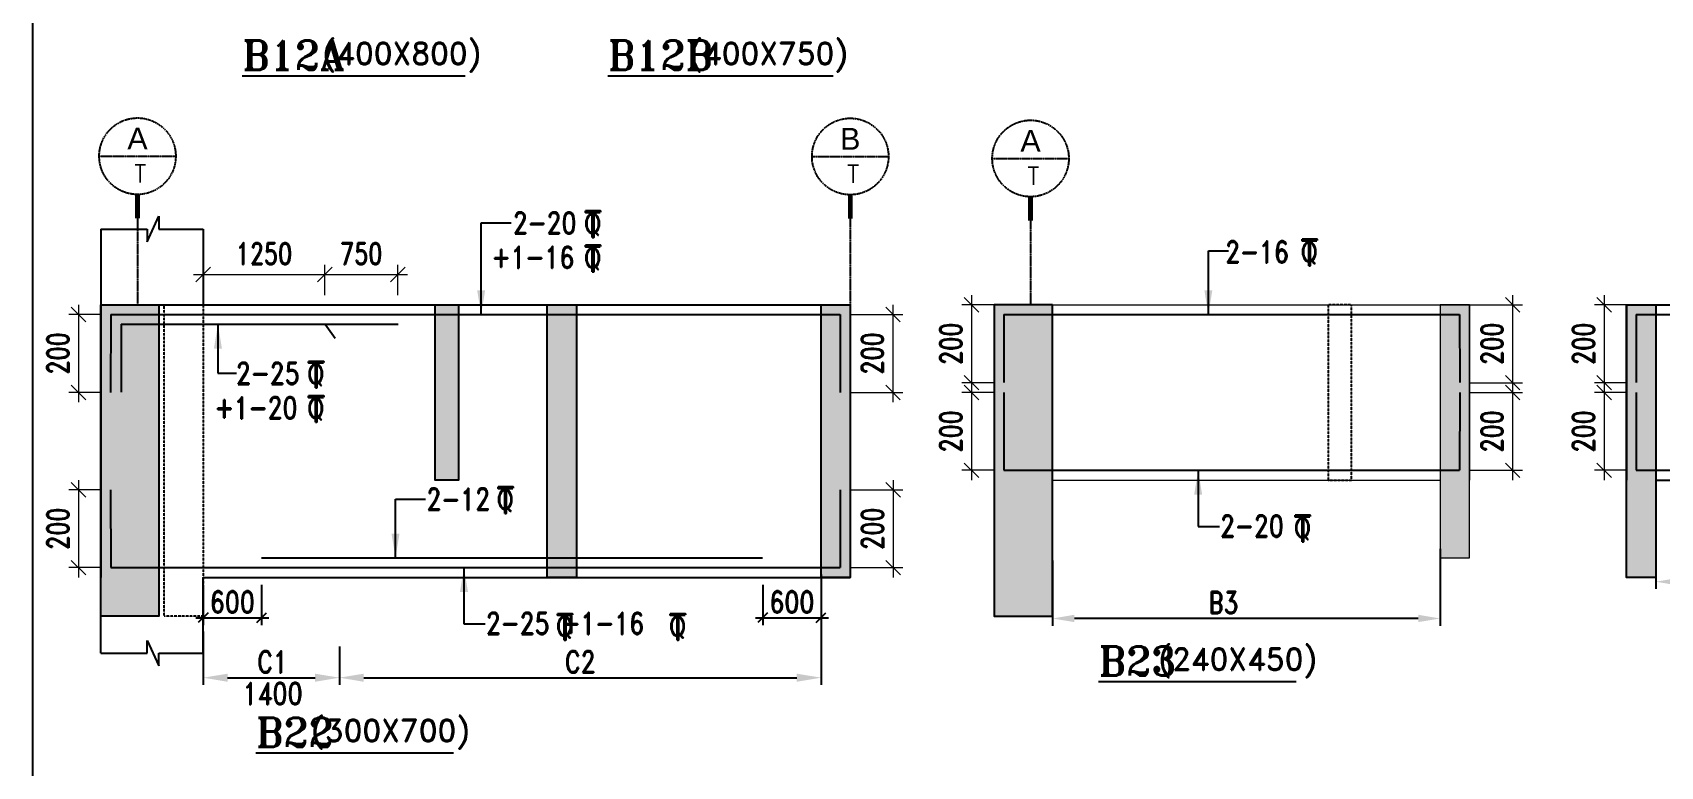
# Model space of a CAD drawing. Header units: millimetres. Extents: x 2061841 to 105821645, y -77612 to 48520811.
# Drawn here: x 2540503 to 2557233, y 21653 to 29191 of the extents above; entities that cross this region are included whole.
import ezdxf
from ezdxf.enums import TextEntityAlignment as Align

# ---------------------------------------------------------------- set-up
doc = ezdxf.new("R2010")
doc.units = ezdxf.units.MM
doc.header["$LTSCALE"] = 10
doc.header["$MEASUREMENT"] = 0
for name, pattern in [('$0$HIDDEN', [0.375, 0.25, -0.125]), ('BASEMENT COLUMN SETTING OUT-PART 2_R4$0$CENTER', [2, 1.25, -0.25, 0.25, -0.25]), ('CENTER', [2, 1.25, -0.25, 0.25, -0.25])]:
    doc.linetypes.add(name, pattern=pattern)
for name, color, linetype in [('A-Grid-Tower', 8, 'CENTER'), ('BASEMENT COLUMN SETTING OUT-PART 2_R4$0$A-GRID-MAIN', 2, 'BASEMENT COLUMN SETTING OUT-PART 2_R4$0$CENTER'), ('BEAM', 4, 'Continuous'), ('BEAM HATCH', 252, 'Continuous'), ('BEAM STIRRUPS', 3, 'Continuous'), ('BORDER', 5, 'Continuous'), ('LEADER', 3, 'Continuous'), ('REIN', 1, 'Continuous'), ('SHEET', 7, 'Continuous'), ('VIN_BEAM', 4, 'Continuous')]:
    doc.layers.add(name, color=color, linetype=linetype)
doc.layers.add('TEXT', color=2, linetype='Continuous', lineweight=25)
doc.layers.add('VIN_SLAB DIMENSION', color=3, linetype='Continuous', lineweight=13)
doc.styles.add('200', font='romand.shx', dxfattribs={"width": 0.8, "height": 225})
doc.styles.add('BASEMENT COLUMN SETTING OUT-PART 2_R4$0$MAS-TXTL', font='arial.ttf', dxfattribs={"height": 200})
doc.styles.add('BASEMENT COLUMN SETTING OUT-PART 2_R4$0$MAS-TXTS', font='romans.shx', dxfattribs={"width": 0.8, "height": 180})
doc.styles.add('PK', font='romand.shx', dxfattribs={"width": 0.7, "height": 225})
doc.styles.add('PRP 100', font='romand.shx', dxfattribs={"width": 0.75})
doc.styles.add('RD', font='romand.shx', dxfattribs={"width": 0.9, "height": 225})
doc.styles.add('ROMAND', font='romand', dxfattribs={"height": 200})
doc.styles.add('RT', font='romant.shx', dxfattribs={"height": 250})
doc.dimstyles.new('dim', dxfattribs={"dimtxt": 225, "dimasz": 150, "dimexe": 100, "dimexo": 100, "dimgap": 100, "dimtad": 1, "dimdec": 0, "dimlfac": -1, "dimrnd": 5, "dimdsep": 46, "dimtxsty": 'PRP 100', "dimblk": 'OBLIQUE', "dimcen": 1.5, "dimdle": 100, "dimclrd": 3, "dimclre": 3, "dimclrt": 2, "dimadec": 0, "dimazin": 0, "dimtfac": 1, "dimtdec": 0, "dimtix": 1, "dimtmove": 0, "dimatfit": 3, "dimldrblk": 'OBLIQUE', "dimfxl": 200, "dimlwd": -1, "dimlwe": -1, "dimarcsym": 0})
doc.dimstyles.new('GR', dxfattribs={"dimtxt": 225, "dimasz": 100, "dimexe": 50, "dimexo": 50, "dimgap": 40, "dimtad": 1, "dimdec": 0, "dimzin": 0, "dimdsep": 46, "dimtxsty": 'RD', "dimblk1": 'OBLIQUE', "dimblk2": 'OBLIQUE', "dimsah": 1, "dimcen": 0, "dimdle": 100, "dimclrd": 3, "dimclre": 3, "dimclrt": 2, "dimadec": 0, "dimazin": 0, "dimtfac": 1, "dimtdec": 0, "dimtix": 1, "dimtmove": 0, "dimatfit": 3, "dimfxl": 1, "dimtolj": 1, "dimtzin": 0, "dimarcsym": 0})
doc.dimstyles.new('GR2', dxfattribs={"dimtxt": 225, "dimasz": 100, "dimexe": 75, "dimexo": 75, "dimgap": 50, "dimtad": 1, "dimdec": 0, "dimdsep": 46, "dimtxsty": '200', "dimblk1": 'OBLIQUE', "dimblk2": 'OBLIQUE', "dimsah": 1, "dimcen": 50, "dimdle": 75, "dimclrd": 3, "dimclre": 3, "dimclrt": 2, "dimadec": 0, "dimazin": 0, "dimtfac": 1, "dimtdec": 0, "dimtix": 1, "dimtmove": 0, "dimatfit": 3, "dimldrblk": 'OBLIQUE', "dimfxl": 1, "dimtolj": 1, "dimtzin": 0, "dimarcsym": 0})

# ---------------------------------------------------------------- blocks, each defined once
blk = doc.blocks.new('_Oblique')
at = {"color": 0, "linetype": 'ByBlock', "lineweight": -2}
blk.add_line((-0.5, -0.5), (0.5, 0.5), dxfattribs=at)
blk = doc.blocks.new('*D2446')
at = {"layer": 'Defpoints', "color": 0, "transparency": 16777216}
for p in [(2543507, 26707), (2542257, 26395), (2543507, 26395)]:
    blk.add_point(p, dxfattribs=at)
at = {"layer": 'VIN_SLAB DIMENSION', "color": 3, "transparency": 16777216}
for p, q in [((2542257, 26495), (2542257, 26807)), ((2543507, 26495), (2543507, 26807)), ((2542157, 26707), (2543607, 26707))]:
    blk.add_line(p, q, dxfattribs=at)
at = {"layer": 'VIN_SLAB DIMENSION', "color": 3, "transparency": 16777216, "xscale": 150, "yscale": 150, "zscale": 150, "rotation": 180}
blk.add_blockref('_Oblique', (2542257, 26707), dxfattribs=at)
at = {"layer": 'VIN_SLAB DIMENSION', "color": 3, "transparency": 16777216, "xscale": 150, "yscale": 150, "zscale": 150}
blk.add_blockref('_Oblique', (2543507, 26707), dxfattribs=at)
at = {"layer": 'VIN_SLAB DIMENSION', "color": 2, "transparency": 16777216, "insert": (2542882, 26920), "char_height": 225, "attachment_point": 5, "style": 'PRP 100'}
blk.add_mtext('1250', dxfattribs=at)
blk = doc.blocks.new('OBLIQUE')
blk = doc.blocks.new('A$C33BE299A')
at = {"layer": 'SHEET', "color": 4, "style": 'ROMAND'}
for s, height, p in [('T', 170, (-16, 0)), ('Q', 125, (-14, 27))]:
    blk.add_text(s, height=height, dxfattribs=at).set_placement(p)
blk = doc.blocks.new('*D2447')
at = {"layer": 'BEAM STIRRUPS', "color": 3, "lineweight": -2, "ltscale": 0.25, "transparency": 16777216}
for p, q in [((2550985, 23768), (2550985, 23098)), ((2554969, 23889), (2554969, 23098)), ((2554744, 23173), (2551210, 23173))]:
    blk.add_line(p, q, dxfattribs=at)
at = {"layer": 'BEAM STIRRUPS', "color": 3, "linetype": 'Continuous', "ltscale": 0.25, "transparency": 16777216}
for points in [[(2551210, 23211), (2551210, 23136), (2550985, 23173)], [(2554744, 23211), (2554744, 23136), (2554969, 23173)]]:
    blk.add_solid(points, dxfattribs=at)
at = {"layer": 'Defpoints', "color": 0, "linetype": 'Continuous', "ltscale": 0.25, "transparency": 16777216}
for p in [(2554969, 23964, 46), (2550985, 23843, 2), (2550985, 23173)]:
    blk.add_point(p, dxfattribs=at)
at = {"layer": 'BEAM STIRRUPS', "color": 2, "linetype": 'Continuous', "ltscale": 0.25, "transparency": 16777216, "insert": (2552744, 23336), "char_height": 225, "attachment_point": 5, "rotation": 360, "style": '200'}
blk.add_mtext('\\A1;B3', dxfattribs=at)
blk = doc.blocks.new('*D2508')
at = {"layer": 'BEAM STIRRUPS', "color": 3, "lineweight": -2, "ltscale": 0.25, "transparency": 16777216}
for p, q in [((2557185, 24347), (2557185, 23476)), ((2559700, 24291), (2559700, 23476)), ((2559475, 23551), (2557410, 23551))]:
    blk.add_line(p, q, dxfattribs=at)
at = {"layer": 'BEAM STIRRUPS', "color": 3, "linetype": 'Continuous', "ltscale": 0.25, "transparency": 16777216}
for points in [[(2557410, 23588), (2557410, 23513), (2557185, 23551)], [(2559475, 23588), (2559475, 23513), (2559700, 23551)]]:
    blk.add_solid(points, dxfattribs=at)
at = {"layer": 'Defpoints', "color": 0, "linetype": 'Continuous', "ltscale": 0.25, "transparency": 16777216}
for p in [(2557185, 24422, 2), (2559700, 24366, 46), (2557185, 23551)]:
    blk.add_point(p, dxfattribs=at)
at = {"layer": 'BEAM STIRRUPS', "color": 2, "linetype": 'Continuous', "ltscale": 0.25, "transparency": 16777216, "insert": (2558374, 23713), "char_height": 225, "attachment_point": 5, "rotation": 360, "style": '200'}
blk.add_mtext('\\A1;D1', dxfattribs=at)
blk = doc.blocks.new('*D2404')
at = {"layer": 'Defpoints', "color": 0, "transparency": 16777216}
for p in [(2544257, 26707), (2543507, 26395), (2544257, 26395)]:
    blk.add_point(p, dxfattribs=at)
at = {"layer": 'VIN_SLAB DIMENSION', "color": 3, "transparency": 16777216}
for p, q in [((2543507, 26495), (2543507, 26807)), ((2544257, 26495), (2544257, 26807)), ((2543407, 26707), (2544357, 26707))]:
    blk.add_line(p, q, dxfattribs=at)
at = {"layer": 'VIN_SLAB DIMENSION', "color": 3, "transparency": 16777216, "xscale": 150, "yscale": 150, "zscale": 150, "rotation": 180}
blk.add_blockref('_Oblique', (2543507, 26707), dxfattribs=at)
at = {"layer": 'VIN_SLAB DIMENSION', "color": 3, "transparency": 16777216, "xscale": 150, "yscale": 150, "zscale": 150}
blk.add_blockref('_Oblique', (2544257, 26707), dxfattribs=at)
at = {"layer": 'VIN_SLAB DIMENSION', "color": 2, "transparency": 16777216, "insert": (2543882, 26920), "char_height": 225, "attachment_point": 5, "style": 'PRP 100'}
blk.add_mtext('750', dxfattribs=at)
blk = doc.blocks.new('*D2405')
at = {"layer": 'BEAM', "color": 3, "lineweight": -2, "transparency": 16777216}
for p, q in [((2542257, 23520), (2542257, 23106)), ((2542857, 23520), (2542857, 23106)), ((2542182, 23181), (2542932, 23181))]:
    blk.add_line(p, q, dxfattribs=at)
at = {"layer": 'Defpoints', "color": 0, "transparency": 16777216}
for p in [(2542257, 23595, 0), (2542857, 23595, 0), (2542857, 23181)]:
    blk.add_point(p, dxfattribs=at)
at = {"layer": 'BEAM', "color": 3, "lineweight": -2, "transparency": 16777216, "xscale": 100, "yscale": 100, "zscale": 100, "rotation": 180}
blk.add_blockref('_Oblique', (2542257, 23181), dxfattribs=at)
at = {"layer": 'BEAM', "color": 3, "lineweight": -2, "transparency": 16777216, "xscale": 100, "yscale": 100, "zscale": 100}
blk.add_blockref('_Oblique', (2542857, 23181), dxfattribs=at)
at = {"layer": 'BEAM', "color": 2, "transparency": 16777216, "insert": (2542557, 23343), "char_height": 225, "attachment_point": 5, "style": '200'}
blk.add_mtext('\\A1;600', dxfattribs=at)
blk = doc.blocks.new('*D2406')
at = {"layer": 'BEAM', "color": 3, "lineweight": -2, "transparency": 16777216}
for p, q in [((2548007, 23520), (2548007, 23106)), ((2548607, 23520), (2548607, 23106)), ((2547932, 23181), (2548682, 23181))]:
    blk.add_line(p, q, dxfattribs=at)
at = {"layer": 'Defpoints', "color": 0, "transparency": 16777216}
for p in [(2548007, 23595, 0), (2548607, 23595, 0), (2548607, 23181)]:
    blk.add_point(p, dxfattribs=at)
at = {"layer": 'BEAM', "color": 3, "lineweight": -2, "transparency": 16777216, "xscale": 100, "yscale": 100, "zscale": 100, "rotation": 180}
blk.add_blockref('_Oblique', (2548007, 23181), dxfattribs=at)
at = {"layer": 'BEAM', "color": 3, "lineweight": -2, "transparency": 16777216, "xscale": 100, "yscale": 100, "zscale": 100}
blk.add_blockref('_Oblique', (2548607, 23181), dxfattribs=at)
at = {"layer": 'BEAM', "color": 2, "transparency": 16777216, "insert": (2548307, 23343), "char_height": 225, "attachment_point": 5, "style": '200'}
blk.add_mtext('\\A1;600', dxfattribs=at)
blk = doc.blocks.new('BASEMENT COLUMN SETTING OUT-PART 2_R4$0$GRID TARGET1')
blk.add_wipeout([(393, -655), (392, -641), (392, -628), (390, -614), (389, -600), (387, -587), (384, -573), (381, -560), (377, -547), (373, -534), (369, -521), (364, -508), (359, -495), (353, -483), (347, -471), (340, -459), (333, -447), (325, -435), (318, -424), (309, -413), (301, -403), (292, -392), (282, -382), (273, -373), (263, -363), (252, -354), (242, -346), (231, -337), (220, -330), (208, -322), (196, -315), (184, -308), (172, -302), (160, -296), (147, -291), (134, -286), (121, -282), (108, -278), (95, -274), (82, -271), (68, -268), (55, -266), (41, -265), (27, -263), (14, -263), (0, -262), (-14, -263), (-27, -263), (-41, -265), (-55, -266), (-68, -268), (-82, -271), (-95, -274), (-108, -278), (-121, -282), (-134, -286), (-147, -291), (-160, -296), (-172, -302), (-184, -308), (-196, -315), (-208, -322), (-220, -330), (-231, -337), (-242, -346), (-252, -354), (-263, -363), (-273, -373), (-282, -382), (-292, -392), (-301, -403), (-309, -413), (-318, -424), (-325, -435), (-333, -447), (-340, -459), (-347, -471), (-353, -483), (-359, -495), (-364, -508), (-369, -521), (-373, -534), (-377, -547), (-381, -560), (-384, -573), (-387, -587), (-389, -600), (-390, -614), (-392, -628), (-392, -641), (-393, -655), (-392, -669), (-392, -682), (-390, -696), (-389, -710), (-387, -723), (-384, -737), (-381, -750), (-377, -763), (-373, -776), (-369, -789), (-364, -802), (-359, -815), (-353, -827), (-347, -839), (-340, -851), (-333, -863), (-325, -875), (-318, -886), (-309, -897), (-301, -907), (-292, -918), (-282, -928), (-273, -937), (-263, -947), (-252, -956), (-242, -964), (-231, -973), (-220, -981), (-208, -988), (-196, -995), (-184, -1002), (-172, -1008), (-160, -1014), (-147, -1019), (-134, -1024), (-121, -1028), (-108, -1032), (-95, -1036), (-82, -1039), (-68, -1042), (-55, -1044), (-41, -1046), (-27, -1047), (-14, -1047), (0, -1048), (14, -1047), (27, -1047), (41, -1046), (55, -1044), (68, -1042), (82, -1039), (95, -1036), (108, -1032), (121, -1028), (134, -1024), (147, -1019), (160, -1014), (172, -1008), (184, -1002), (196, -995), (208, -988), (220, -981), (231, -973), (242, -964), (252, -956), (263, -947), (273, -937), (282, -928), (292, -918), (301, -907), (309, -897), (318, -886), (325, -875), (333, -863), (340, -851), (347, -839), (353, -827), (359, -815), (364, -802), (369, -789), (373, -776), (377, -763), (381, -750), (384, -737), (387, -723), (389, -710), (390, -696), (392, -682), (392, -669)])
blk.add_line((-393, -655), (393, -655))
at = {"const_width": 48.8}
blk.add_lwpolyline([(0, -1048), (0, -1292)], dxfattribs=at)
blk.add_circle((0, -655), 393)
for tag, height, style, p in [('AS', 225, 'BASEMENT COLUMN SETTING OUT-PART 2_R4$0$MAS-TXTL', (0, -586)), ('REF', 180, 'BASEMENT COLUMN SETTING OUT-PART 2_R4$0$MAS-TXTS', (29, -925))]:
    blk.add_attdef(tag, text='', height=height, dxfattribs=dict(style=style)).set_placement(p, align=Align.CENTER)
blk = doc.blocks.new('*D2250')
at = {"layer": 'BEAM', "color": 3, "lineweight": -2, "transparency": 16777216}
for p, q in [((2542257, 23039), (2542257, 22490)), ((2543657, 22884), (2543657, 22490)), ((2542507, 22565), (2543407, 22565))]:
    blk.add_line(p, q, dxfattribs=at)
at = {"layer": 'BEAM', "color": 3, "transparency": 16777216}
for points in [[(2542507, 22606), (2542507, 22523), (2542257, 22565)], [(2543407, 22606), (2543407, 22523), (2543657, 22565)]]:
    blk.add_solid(points, dxfattribs=at)
at = {"layer": 'Defpoints', "color": 0, "transparency": 16777216}
for p in [(2542257, 23114, 0), (2543657, 22959, 0), (2543657, 22565)]:
    blk.add_point(p, dxfattribs=at)
at = {"layer": 'BEAM', "color": 2, "transparency": 16777216, "char_height": 225, "attachment_point": 5, "style": '200'}
for s, insert in [('\\A1;C1', (2542970, 22727)), ('\\A1;1400', (2542970, 22402))]:
    blk.add_mtext(s, dxfattribs=dict(at, insert=insert))
blk = doc.blocks.new('*D2251')
at = {"layer": 'BEAM', "color": 3, "lineweight": -2, "transparency": 16777216}
for p, q in [((2548607, 23624), (2548607, 22490)), ((2543657, 22809), (2543657, 22490)), ((2543907, 22565), (2548357, 22565))]:
    blk.add_line(p, q, dxfattribs=at)
at = {"layer": 'BEAM', "color": 3, "transparency": 16777216}
for points in [[(2543907, 22606), (2543907, 22523), (2543657, 22565)], [(2548357, 22606), (2548357, 22523), (2548607, 22565)]]:
    blk.add_solid(points, dxfattribs=at)
at = {"layer": 'Defpoints', "color": 0, "transparency": 16777216}
for p in [(2548607, 23699, 14), (2543657, 22884), (2548607, 22565)]:
    blk.add_point(p, dxfattribs=at)
at = {"layer": 'BEAM', "color": 2, "transparency": 16777216, "insert": (2546132, 22727), "char_height": 225, "attachment_point": 5, "style": '200'}
blk.add_mtext('\\A1;C2', dxfattribs=at)
blk = doc.blocks.new('*D1494')
at = {"layer": 'Defpoints', "color": 0, "transparency": 16777216}
for p in [(2541306, 26295, 52), (2540976, 25495), (2541306, 25495, 51)]:
    blk.add_point(p, dxfattribs=at)
at = {"layer": 'VIN_SLAB DIMENSION', "color": 3, "transparency": 16777216}
for p, q in [((2541206, 26295), (2540876, 26295)), ((2540976, 26395), (2540976, 25395)), ((2541206, 25495), (2540876, 25495))]:
    blk.add_line(p, q, dxfattribs=at)
at = {"layer": 'VIN_SLAB DIMENSION', "color": 3, "transparency": 16777216, "xscale": 150, "yscale": 150, "zscale": 150}
for p, rotation in [((2540976, 26295), 90), ((2540976, 25495), 270)]:
    blk.add_blockref('_Oblique', p, dxfattribs=dict(at, rotation=rotation))
at = {"layer": 'VIN_SLAB DIMENSION', "color": 2, "transparency": 16777216, "insert": (2540764, 25895), "char_height": 225, "attachment_point": 5, "rotation": 90, "style": 'PRP 100'}
blk.add_mtext('200', dxfattribs=at)
blk = doc.blocks.new('*D1495')
at = {"layer": 'Defpoints', "color": 0, "transparency": 16777216}
for p in [(2541306, 24495, 52), (2540976, 23695), (2541306, 23695, 51)]:
    blk.add_point(p, dxfattribs=at)
at = {"layer": 'VIN_SLAB DIMENSION', "color": 3, "transparency": 16777216}
for p, q in [((2540976, 24595), (2540976, 23595)), ((2541206, 24495), (2540876, 24495)), ((2541206, 23695), (2540876, 23695))]:
    blk.add_line(p, q, dxfattribs=at)
at = {"layer": 'VIN_SLAB DIMENSION', "color": 3, "transparency": 16777216, "xscale": 150, "yscale": 150, "zscale": 150}
for p, rotation in [((2540976, 24495), 90), ((2540976, 23695), 270)]:
    blk.add_blockref('_Oblique', p, dxfattribs=dict(at, rotation=rotation))
at = {"layer": 'VIN_SLAB DIMENSION', "color": 2, "transparency": 16777216, "insert": (2540764, 24095), "char_height": 225, "attachment_point": 5, "rotation": 90, "style": 'PRP 100'}
blk.add_mtext('200', dxfattribs=at)
blk = doc.blocks.new('*D1496')
at = {"layer": 'Defpoints', "color": 0, "transparency": 16777216}
for p in [(2548803, 26295, 52), (2548803, 25495, 51), (2549346, 25495)]:
    blk.add_point(p, dxfattribs=at)
at = {"layer": 'VIN_SLAB DIMENSION', "color": 3, "transparency": 16777216}
for p, q in [((2548903, 26295), (2549446, 26295)), ((2549346, 26395), (2549346, 25395)), ((2548903, 25495), (2549446, 25495))]:
    blk.add_line(p, q, dxfattribs=at)
at = {"layer": 'VIN_SLAB DIMENSION', "color": 3, "transparency": 16777216, "xscale": 150, "yscale": 150, "zscale": 150}
for p, rotation in [((2549346, 26295), 90), ((2549346, 25495), 270)]:
    blk.add_blockref('_Oblique', p, dxfattribs=dict(at, rotation=rotation))
at = {"layer": 'VIN_SLAB DIMENSION', "color": 2, "transparency": 16777216, "insert": (2549134, 25895), "char_height": 225, "attachment_point": 5, "rotation": 90, "style": 'PRP 100'}
blk.add_mtext('200', dxfattribs=at)
blk = doc.blocks.new('*D1497')
at = {"layer": 'Defpoints', "color": 0, "transparency": 16777216}
for p in [(2548804, 24495, 52), (2548804, 23695, 51), (2549347, 23695)]:
    blk.add_point(p, dxfattribs=at)
at = {"layer": 'VIN_SLAB DIMENSION', "color": 3, "transparency": 16777216}
for p, q in [((2549347, 24595), (2549347, 23595)), ((2548904, 24495), (2549447, 24495)), ((2548904, 23695), (2549447, 23695))]:
    blk.add_line(p, q, dxfattribs=at)
at = {"layer": 'VIN_SLAB DIMENSION', "color": 3, "transparency": 16777216, "xscale": 150, "yscale": 150, "zscale": 150}
for p, rotation in [((2549347, 24495), 90), ((2549347, 23695), 270)]:
    blk.add_blockref('_Oblique', p, dxfattribs=dict(at, rotation=rotation))
at = {"layer": 'VIN_SLAB DIMENSION', "color": 2, "transparency": 16777216, "insert": (2549135, 24095), "char_height": 225, "attachment_point": 5, "rotation": 90, "style": 'PRP 100'}
blk.add_mtext('200', dxfattribs=at)
blk = doc.blocks.new('*D1498')
at = {"layer": 'Defpoints', "color": 0, "transparency": 16777216}
for p in [(2550484, 26395, 52), (2550154, 25595), (2550484, 25595, 51)]:
    blk.add_point(p, dxfattribs=at)
at = {"layer": 'VIN_SLAB DIMENSION', "color": 3, "transparency": 16777216}
for p, q in [((2550154, 26495), (2550154, 25495)), ((2550384, 26395), (2550054, 26395)), ((2550384, 25595), (2550054, 25595))]:
    blk.add_line(p, q, dxfattribs=at)
at = {"layer": 'VIN_SLAB DIMENSION', "color": 3, "transparency": 16777216, "xscale": 150, "yscale": 150, "zscale": 150}
for p, rotation in [((2550154, 26395), 90), ((2550154, 25595), 270)]:
    blk.add_blockref('_Oblique', p, dxfattribs=dict(at, rotation=rotation))
at = {"layer": 'VIN_SLAB DIMENSION', "color": 2, "transparency": 16777216, "insert": (2549941, 25995), "char_height": 225, "attachment_point": 5, "rotation": 90, "style": 'PRP 100'}
blk.add_mtext('200', dxfattribs=at)
blk = doc.blocks.new('*D1499')
at = {"layer": 'Defpoints', "color": 0, "transparency": 16777216}
for p in [(2550484, 25495, 52), (2550154, 24695), (2550484, 24695, 51)]:
    blk.add_point(p, dxfattribs=at)
at = {"layer": 'VIN_SLAB DIMENSION', "color": 3, "transparency": 16777216}
for p, q in [((2550384, 25495), (2550054, 25495)), ((2550154, 25595), (2550154, 24595)), ((2550384, 24695), (2550054, 24695))]:
    blk.add_line(p, q, dxfattribs=at)
at = {"layer": 'VIN_SLAB DIMENSION', "color": 3, "transparency": 16777216, "xscale": 150, "yscale": 150, "zscale": 150}
for p, rotation in [((2550154, 25495), 90), ((2550154, 24695), 270)]:
    blk.add_blockref('_Oblique', p, dxfattribs=dict(at, rotation=rotation))
at = {"layer": 'VIN_SLAB DIMENSION', "color": 2, "transparency": 16777216, "insert": (2549941, 25095), "char_height": 225, "attachment_point": 5, "rotation": 90, "style": 'PRP 100'}
blk.add_mtext('200', dxfattribs=at)
blk = doc.blocks.new('*D1500')
at = {"layer": 'Defpoints', "color": 0, "transparency": 16777216}
for p in [(2555170, 26395, 52), (2555170, 25595, 51), (2555714, 25595)]:
    blk.add_point(p, dxfattribs=at)
at = {"layer": 'VIN_SLAB DIMENSION', "color": 3, "transparency": 16777216}
for p, q in [((2555714, 26495), (2555714, 25495)), ((2555270, 26395), (2555814, 26395)), ((2555270, 25595), (2555814, 25595))]:
    blk.add_line(p, q, dxfattribs=at)
at = {"layer": 'VIN_SLAB DIMENSION', "color": 3, "transparency": 16777216, "xscale": 150, "yscale": 150, "zscale": 150}
for p, rotation in [((2555714, 26395), 90), ((2555714, 25595), 270)]:
    blk.add_blockref('_Oblique', p, dxfattribs=dict(at, rotation=rotation))
at = {"layer": 'VIN_SLAB DIMENSION', "color": 2, "transparency": 16777216, "insert": (2555502, 25995), "char_height": 225, "attachment_point": 5, "rotation": 90, "style": 'PRP 100'}
blk.add_mtext('200', dxfattribs=at)
blk = doc.blocks.new('*D1501')
at = {"layer": 'Defpoints', "color": 0, "transparency": 16777216}
for p in [(2555170, 25495, 52), (2555170, 24695, 51), (2555714, 24695)]:
    blk.add_point(p, dxfattribs=at)
at = {"layer": 'VIN_SLAB DIMENSION', "color": 3, "transparency": 16777216}
for p, q in [((2555270, 25495), (2555814, 25495)), ((2555714, 25595), (2555714, 24595)), ((2555270, 24695), (2555814, 24695))]:
    blk.add_line(p, q, dxfattribs=at)
at = {"layer": 'VIN_SLAB DIMENSION', "color": 3, "transparency": 16777216, "xscale": 150, "yscale": 150, "zscale": 150}
for p, rotation in [((2555714, 25495), 90), ((2555714, 24695), 270)]:
    blk.add_blockref('_Oblique', p, dxfattribs=dict(at, rotation=rotation))
at = {"layer": 'VIN_SLAB DIMENSION', "color": 2, "transparency": 16777216, "insert": (2555502, 25095), "char_height": 225, "attachment_point": 5, "rotation": 90, "style": 'PRP 100'}
blk.add_mtext('200', dxfattribs=at)
blk = doc.blocks.new('*D1502')
at = {"layer": 'Defpoints', "color": 0, "transparency": 16777216}
for p in [(2556984, 26395, 52), (2556655, 25595), (2556984, 25595, 51)]:
    blk.add_point(p, dxfattribs=at)
at = {"layer": 'VIN_SLAB DIMENSION', "color": 3, "transparency": 16777216}
for p, q in [((2556655, 26495), (2556655, 25495)), ((2556884, 26395), (2556555, 26395)), ((2556884, 25595), (2556555, 25595))]:
    blk.add_line(p, q, dxfattribs=at)
at = {"layer": 'VIN_SLAB DIMENSION', "color": 3, "transparency": 16777216, "xscale": 150, "yscale": 150, "zscale": 150}
for p, rotation in [((2556655, 26395), 90), ((2556655, 25595), 270)]:
    blk.add_blockref('_Oblique', p, dxfattribs=dict(at, rotation=rotation))
at = {"layer": 'VIN_SLAB DIMENSION', "color": 2, "transparency": 16777216, "insert": (2556442, 25995), "char_height": 225, "attachment_point": 5, "rotation": 90, "style": 'PRP 100'}
blk.add_mtext('200', dxfattribs=at)
blk = doc.blocks.new('*D1503')
at = {"layer": 'Defpoints', "color": 0, "transparency": 16777216}
for p in [(2556984, 25495, 52), (2556655, 24695), (2556984, 24695, 51)]:
    blk.add_point(p, dxfattribs=at)
at = {"layer": 'VIN_SLAB DIMENSION', "color": 3, "transparency": 16777216}
for p, q in [((2556884, 25495), (2556555, 25495)), ((2556655, 25595), (2556655, 24595)), ((2556884, 24695), (2556555, 24695))]:
    blk.add_line(p, q, dxfattribs=at)
at = {"layer": 'VIN_SLAB DIMENSION', "color": 3, "transparency": 16777216, "xscale": 150, "yscale": 150, "zscale": 150}
for p, rotation in [((2556655, 25495), 90), ((2556655, 24695), 270)]:
    blk.add_blockref('_Oblique', p, dxfattribs=dict(at, rotation=rotation))
at = {"layer": 'VIN_SLAB DIMENSION', "color": 2, "transparency": 16777216, "insert": (2556442, 25095), "char_height": 225, "attachment_point": 5, "rotation": 90, "style": 'PRP 100'}
blk.add_mtext('200', dxfattribs=at)

msp = doc.modelspace()

# ---------------------------------------------------------------- hatches: boundary and pattern name
at = {"layer": 'BEAM HATCH'}
for points in [[(2541206.8, 26395.4), (2541801.8, 26395.4), (2541801.8, 23195.4), (2541206.8, 23195.4)], [(2544641.8, 26395.4), (2544881.8, 26395.4), (2544881.8, 24595.4), (2544641.8, 24595.4)], [(2545791.8, 26395.4), (2546091.8, 26395.4), (2546091.8, 23595.4), (2545791.8, 23595.4)], [(2548606.8, 26395.4), (2548906.8, 26395.4), (2548906.8, 23595.4), (2548606.8, 23595.4)], [(2550984.8, 26395.4), (2550384.6, 26395.4), (2550384.6, 23195.4), (2550984.8, 23195.4)], [(2554969.3, 26395.4), (2554969.3, 23795.4), (2555269.5, 23795.4), (2555269.5, 26395.4)]]:
    msp.add_hatch(color=252, dxfattribs=at).paths.add_polyline_path(points)
h = msp.add_hatch(color=252, dxfattribs=at)
h.paths.add_polyline_path([(2556885.1, 26395.4), (2557185.1, 26395.4), (2557185.1, 23595.4), (2556885.1, 23595.4)])
h.paths.add_polyline_path([(2558197.5, 23938.2), (2558550, 23938.2), (2558550, 23488.2), (2558197.5, 23488.2)], flags=9)

# ---------------------------------------------------------------- linework, layer by layer
at = {"layer": 'A-Grid-Tower', "color": 6}
for p, q in [((2541581.8, 27284.4, 0), (2541581.8, 26395.4, 0)), ((2548906.8, 27281.5, 0), (2548906.8, 26395.4)), ((2550759.5, 27261.1), (2550759.5, 26395.4))]:
    msp.add_line(p, q, dxfattribs=at)
at = {"layer": 'BEAM'}
for p, q in [((2541680.7, 27043.3, 0), (2541801, 27305.6)), ((2541801, 27305.6), (2541801, 27172.9, 0)), ((2541206.8, 27172.9, 0), (2541206.8, 26395.4, 0)), ((2541206.8, 27172.9, 0), (2541680.7, 27172.9, 0)), ((2541680.7, 27172.9, 0), (2541680.7, 27043.3, 0)), ((2541801, 27172.9, 0), (2542256.8, 27172.9, 0)), ((2542256.8, 27172.9, 0), (2542256.8, 26395.4, 0)), ((2541206.8, 26395.4, 0), (2541206.8, 23595.4, 0)), ((2541206.8, 26395.4, 0), (2548906.8, 26395.4)), ((2541206.8, 26395.4, 0), (2541206.8, 23595.4, 0)), ((2548906.8, 26395.4), (2548906.8, 23595.4)), ((2556885.1, 26395.4, 0), (2556885.1, 24595.4, 0)), ((2556885.1, 26395.4, 0), (2560550.1, 26395.4, 0)), ((2556885.1, 26395.4, 0), (2556885.1, 24595.4, 0)), ((2557185.1, 24595.4, 0), (2559700.1, 24595.4, 0)), ((2541206.8, 22817.8, 0), (2541206.8, 23595.4, 0)), ((2542256.8, 23595.4, 0), (2548906.8, 23595.4)), ((2542256.8, 22817.8, 0), (2542256.8, 23595.4, 0)), ((2541680.7, 22817.8, 0), (2541680.7, 22947.5, 0)), ((2541680.7, 22947.5, 0), (2541801, 22685.2)), ((2541206.8, 22817.8, 0), (2541680.7, 22817.8, 0)), ((2541801, 22817.8, 0), (2542256.8, 22817.8, 0)), ((2541801, 22685.2), (2541801, 22817.8, 0))]:
    msp.add_line(p, q, dxfattribs=at)
at = {"layer": 'BEAM', "lineweight": 13}
for p, q in [((2550384.6, 26395.4, 0), (2550384.6, 24595.4, 0)), ((2550984.8, 26395.4, 0), (2555269.5, 26395.4, 0)), ((2555269.5, 26395.4, 0), (2555269.5, 24595.4, 0)), ((2550984.8, 24595.4, 0), (2554969.3, 24595.4, 0))]:
    msp.add_line(p, q, dxfattribs=at)
at = {"layer": 'BEAM', "elevation": 0}
for points in [[(2541206.8, 26395.4), (2541801.8, 26395.4), (2541801.8, 23195.4), (2541206.8, 23195.4)], [(2544641.8, 26395.4), (2544881.8, 26395.4), (2544881.8, 24595.4), (2544641.8, 24595.4)], [(2545791.8, 26395.4), (2546091.8, 26395.4), (2546091.8, 23595.4), (2545791.8, 23595.4)], [(2548606.8, 26395.4), (2548906.8, 26395.4), (2548906.8, 23595.4), (2548606.8, 23595.4)], [(2556885.1, 26395.4), (2557185.1, 26395.4), (2557185.1, 23595.4), (2556885.1, 23595.4)]]:
    msp.add_lwpolyline(points, close=True, dxfattribs=at)
at = {"layer": 'BEAM', "lineweight": 13, "elevation": 0}
msp.add_lwpolyline([(2554969.3, 26395.4), (2554969.3, 23795.4), (2555269.5, 23795.4), (2555269.5, 26395.4), (2554969.3, 26395.4), (2554969.3, 26132.5)], dxfattribs=at)
at = {"layer": 'BORDER'}
msp.add_lwpolyline([(2540503.5, -702.5), (2630503.5, -702.5), (2630503.5, 59297.5), (2540503.5, 59297.5)], close=True, dxfattribs=at)
at = {"layer": 'REIN'}
for p, q in [((2541306.8, 26295.4, 0), (2541306, 25495.4, 0)), ((2541306.8, 26295.4, 0), (2548804.2, 26295.4, 0)), ((2548804.2, 26295.4), (2548803.4, 25495.4, 0)), ((2550484.5, 26295.4, 0), (2550483.7, 25595.4, 0)), ((2550484.5, 26295.4, 0), (2555169.5, 26295.4, 0)), ((2555169.5, 26295.4, 0), (2555170.4, 25595.4, 0)), ((2556985.1, 26295.4, 0), (2556984.3, 25595.4, 0)), ((2556985.1, 26295.4, 0), (2560450.1, 26295.4, 0)), ((2541413.2, 26195.4, 0), (2544259.3, 26195.4, 0)), ((2541413.2, 26195.4, 0), (2541413.2, 25496.7, 0)), ((2543510, 26195.4, 0), (2543612.4, 26053.2, 0)), ((2550483.7, 25495.4, 51.6), (2550484.5, 24695.4, 0)), ((2555170.4, 25495.4, 0), (2555169.5, 24695.4, 0)), ((2556984.3, 25495.4, 0), (2556985.1, 24695.4, 0)), ((2550484.5, 24695.4, 0), (2555169.5, 24695.4, 0)), ((2556985.1, 24695.4, 0), (2560350.1, 24695.4, 0)), ((2541306, 24495.4, 0), (2541306.8, 23695.4, 0)), ((2548804.2, 24495.4), (2548804.2, 23695.4)), ((2542857.3, 23795.4, 0), (2548004.7, 23795.4, 0)), ((2541306.8, 23695.4, 0), (2548804.2, 23695.4))]:
    msp.add_line(p, q, dxfattribs=at)
at = {"layer": 'VIN_BEAM', "linetype": '$0$HIDDEN', "elevation": 0}
msp.add_lwpolyline([(2541856.7, 26395.4), (2542256.8, 26395.4), (2542256.8, 23195.4), (2541856.7, 23195.4)], close=True, dxfattribs=at)
at = {"layer": 'VIN_BEAM'}
msp.add_lwpolyline([(2550984.8, 26395.4), (2550384.6, 26395.4), (2550384.6, 23195.4), (2550984.8, 23195.4)], close=True, dxfattribs=at)
at = {"layer": 'VIN_BEAM', "linetype": '$0$HIDDEN', "elevation": 0}
msp.add_lwpolyline([(2553819.5, 26395.4), (2553819.5, 24595.4), (2554059.5, 24595.4), (2554059.5, 26395.4), (2553819.5, 26395.4), (2553819.5, 26132.5)], dxfattribs=at)

# ---------------------------------------------------------------- block references
at = {"layer": 'TEXT', "color": 1, "xscale": 1.600000001490116, "yscale": 1.600000001490116, "zscale": 1.600000001490116}
for p in [(2546187.7, 27087, 243658.3), (2546187.7, 26733.9, 243658.3), (2543342.5, 25541.8, 243658.3), (2543342.5, 25188.6, 243658.3), (2545289.5, 24252.4, 243658.3), (2545899.7, 22950.3, 243672.1), (2547059.7, 22950.3, 243672.1)]:
    msp.add_blockref('A$C33BE299A', p, dxfattribs=at)
at = {"layer": 'TEXT', "color": 2, "xscale": 1.600000001490116, "yscale": 1.600000001490116, "zscale": 1.600000001490116}
for p in [(2553552, 26795.5, 243658), (2553481.6, 23960.8, 243658)]:
    msp.add_blockref('A$C33BE299A', p, dxfattribs=at)

# ---------------------------------------------------------------- texts
at = {"layer": 'TEXT', "color": 2, "style": 'RD'}
for s, p in [('(400X800)', (2543489.6, 28864.3, 0)), ('(400X750)', (2547258.8, 28864.3, 0)), ('(240X450)', (2552079.1, 22642.6, 0)), ('(300X700)', (2543373.2, 21910.1, 0))]:
    msp.add_text(s, height=225, dxfattribs=at).set_placement(p)
at = {"layer": 'TEXT', "color": 1, "style": 'RT'}
for s, p in [('%%UB12A      ', (2543803.5, 28958.4, 0)), ('%%UB12B      ', (2547572.8, 28958.4, 0)), ('%%UB23      ', (2552475.3, 22736.6, 0)), ('%%UB22      ', (2543814.9, 22004.2, 0))]:
    msp.add_text(s, height=300, dxfattribs=at).set_placement(p, align=Align.MIDDLE_CENTER)
at = {"layer": 'TEXT', "color": 2, "style": 'PK', "width": 0.8}
for s, p in [('2-20', (2545438.5, 27123, 0)), ('+1-16', (2545223.4, 26769.8, 0)), ('2-16', (2552759.2, 26825.7, -0.2)), ('2-25', (2542593.3, 25577.7, 0)), ('+1-20', (2542378.2, 25224.6, 0)), ('2-12', (2544550.6, 24285.8, -0.2))]:
    msp.add_text(s, height=225, dxfattribs=at).set_placement(p)
for s, p in [('2-20', (2552707, 24009.8, 0)), ('2-25 +1-16', (2545162, 23009.8, 13.8))]:
    msp.add_text(s, height=225, rotation=0, dxfattribs=at).set_placement(p)

# ---------------------------------------------------------------- dimensions: what is measured, and where the dimension line sits
at = {"layer": 'BEAM'}
for base, p1, p2, picture, middle in [((2542856.8, 23180.9, 0), (2542256.8, 23595.4, 0), (2542856.8, 23595.4, 0), '*D2405', (2542556.8, 23343.4, 0)), ((2548606.8, 23180.9, 0), (2548006.8, 23595.4, 0), (2548606.8, 23595.4, 0), '*D2406', (2548306.8, 23343.4, 0))]:
    dim = msp.add_linear_dim(base=base, p1=p1, p2=p2, dimstyle='GR2', override={"dimldrblk": 'OBLIQUE'}, dxfattribs=at)
    dim.commit()
    dim.dimension.update_dxf_attribs({"geometry": picture, "text_midpoint": middle})
dim = msp.add_linear_dim(base=(2548606.8, 22564.5, 0.1), p1=(2543656.8, 22883.7, 0.1), p2=(2548606.8, 23699, 14.1), text='C2', dimstyle='GR2', override={"dimasz": 250, "dimtxsty": '200', "dimldrblk": 'OBLIQUE'}, dxfattribs=at)
dim.commit()
dim.dimension.update_dxf_attribs({"geometry": '*D2251', "text_midpoint": (2546131.8, 22727, 0.1)})
dim = msp.add_linear_dim(base=(2543656.8, 22564.5, 0.1), p1=(2542256.8, 23113.8, 0.1), p2=(2543656.8, 22958.7, 0.1), text='C1\\X1400', dimstyle='GR2', override={"dimasz": 250, "dimtxsty": '200', "dimldrblk": 'OBLIQUE'}, dxfattribs=at)
dim.commit()
dim.dimension.update_dxf_attribs({"geometry": '*D2250', "text_midpoint": (2542969.5, 22564.5, 0.1), "dimtype": 160})
at = {"layer": 'BEAM STIRRUPS', "linetype": 'Continuous', "ltscale": 0.25}
for base, p1, p2, text, override, picture, middle in [((2557185.1, 23550.7, 0), (2559700.1, 24365.9, 46.4), (2557185.1, 24422.3, 1.6), 'D1', {"dimasz": 225, "dimfxl": 3, "dimarcsym": 2}, '*D2508', (2558373.7, 23550.7, 0)), ((2550984.8, 23173.5, 0), (2554969.3, 23963.7, 46.4), (2550984.8, 23843.2, 1.6), 'B3', {"dimasz": 225, "dimtxsty": '200', "dimfxl": 3, "dimarcsym": 2}, '*D2447', (2552744.5, 23173.5, 0))]:
    dim = msp.add_linear_dim(base=base, p1=p1, p2=p2, angle=179.99996, text=text, dimstyle='GR2', override=override, dxfattribs=at)
    dim.commit()
    dim.dimension.update_dxf_attribs({"geometry": picture, "text_midpoint": middle, "dimtype": 160})
at = {"layer": 'VIN_SLAB DIMENSION'}
dim = msp.add_linear_dim(base=(2543506.8, 26707.1, 0), p1=(2542256.8, 26395.4, 0), p2=(2543506.8, 26395.4, 0), dimstyle='dim', dxfattribs=at)
dim.commit()
dim.dimension.update_dxf_attribs({"geometry": '*D2446', "text_midpoint": (2542881.8, 26919.6, 0)})
dim = msp.add_linear_dim(base=(2544256.8, 26707.1), p1=(2543506.8, 26395.4), p2=(2544256.8, 26395.4), dimstyle='dim', override={"dimtxsty": 'PRP 100', "dimldrblk": 'OBLIQUE'}, dxfattribs=at)
dim.commit()
dim.dimension.update_dxf_attribs({"geometry": '*D2404', "text_midpoint": (2543881.8, 26919.6)})
for base, p1, p2, picture, middle in [((2550153.9, 25595.4, 0), (2550483.7, 26395.4, 51.6), (2550483.7, 25595.4, 51.2), '*D1498', (2549941.4, 25995.4, 0)), ((2555714.5, 25595.4, 0), (2555170.4, 26395.4, 51.6), (2555170.4, 25595.4, 51.2), '*D1500', (2555502, 25995.4, 0)), ((2556654.5, 25595.4, 0), (2556984.3, 26395.4, 51.6), (2556984.3, 25595.4, 51.2), '*D1502', (2556442, 25995.4, 0)), ((2540976.2, 25495.4, 0), (2541306, 26295.4, 51.6), (2541306, 25495.4, 51.2), '*D1494', (2540763.7, 25895.4, 0)), ((2549346.4, 25495.4, 0), (2548803.4, 26295.4, 51.6), (2548803.4, 25495.4, 51.2), '*D1496', (2549133.9, 25895.4, 0)), ((2550153.9, 24695.4, 0), (2550483.7, 25495.4, 51.6), (2550483.7, 24695.4, 51.2), '*D1499', (2549941.4, 25095.4, 0)), ((2555714.5, 24695.4, 0), (2555170.4, 25495.4, 51.6), (2555170.4, 24695.4, 51.2), '*D1501', (2555502, 25095.4, 0)), ((2556654.5, 24695.4, 0), (2556984.3, 25495.4, 51.6), (2556984.3, 24695.4, 51.2), '*D1503', (2556442, 25095.4, 0)), ((2540976.2, 23695.4, 0), (2541306, 24495.4, 51.6), (2541306, 23695.4, 51.2), '*D1495', (2540763.7, 24095.4, 0)), ((2549347.2, 23695.4), (2548804.2, 24495.4, 51.6), (2548804.2, 23695.4, 51.2), '*D1497', (2549134.7, 24095.4))]:
    dim = msp.add_linear_dim(base=base, p1=p1, p2=p2, angle=90, text='200', dimstyle='dim', dxfattribs=at)
    dim.commit()
    dim.dimension.update_dxf_attribs({"geometry": picture, "text_midpoint": middle})

# ---------------------------------------------------------------- leaders
at = {"layer": 'LEADER', "color": 3}
for points in [[(2545113.7, 26295.1, 0), (2545113.7, 27237.8, 0), (2545421.1, 27237.8, 0)], [(2552586.8, 26295.1, 0), (2552586.8, 26948.4, 0), (2552792.4, 26948.4, 0)], [(2542408.6, 26195.4, 0), (2542408.6, 25692.6, 0), (2542600.5, 25692.6, 0)], [(2552482.1, 24695.4, 0), (2552482.1, 24118.2, 0), (2552700.1, 24118.2, 0)], [(2544233.3, 23795.1, 0), (2544233.3, 24398.8, 0), (2544540.7, 24398.8, 0)], [(2544937, 23695.4, 13.8), (2544937, 23118.2, 13.8), (2545155.1, 23118.2, 13.8)]]:
    msp.add_leader(points, dimstyle='GR', override={"dimasz": 250}, dxfattribs=at)

# ---------------------------------------------------------------- next in the draw order: block references
at = {"layer": 'BASEMENT COLUMN SETTING OUT-PART 2_R4$0$A-GRID-MAIN', "color": 240, "true_color": 0xed1f24}
for p, values in [((2541581.8, 28576.2, 0), {'REF': 'T', 'AS': 'A'}), ((2548906.8, 28573.2, 0), {'REF': 'T', 'AS': 'B'}), ((2550759.5, 28552.8), {'REF': 'T', 'AS': 'A'})]:
    msp.add_blockref('BASEMENT COLUMN SETTING OUT-PART 2_R4$0$GRID TARGET1', p, dxfattribs=at).add_auto_attribs(values)

doc.saveas('drawing.dxf')
